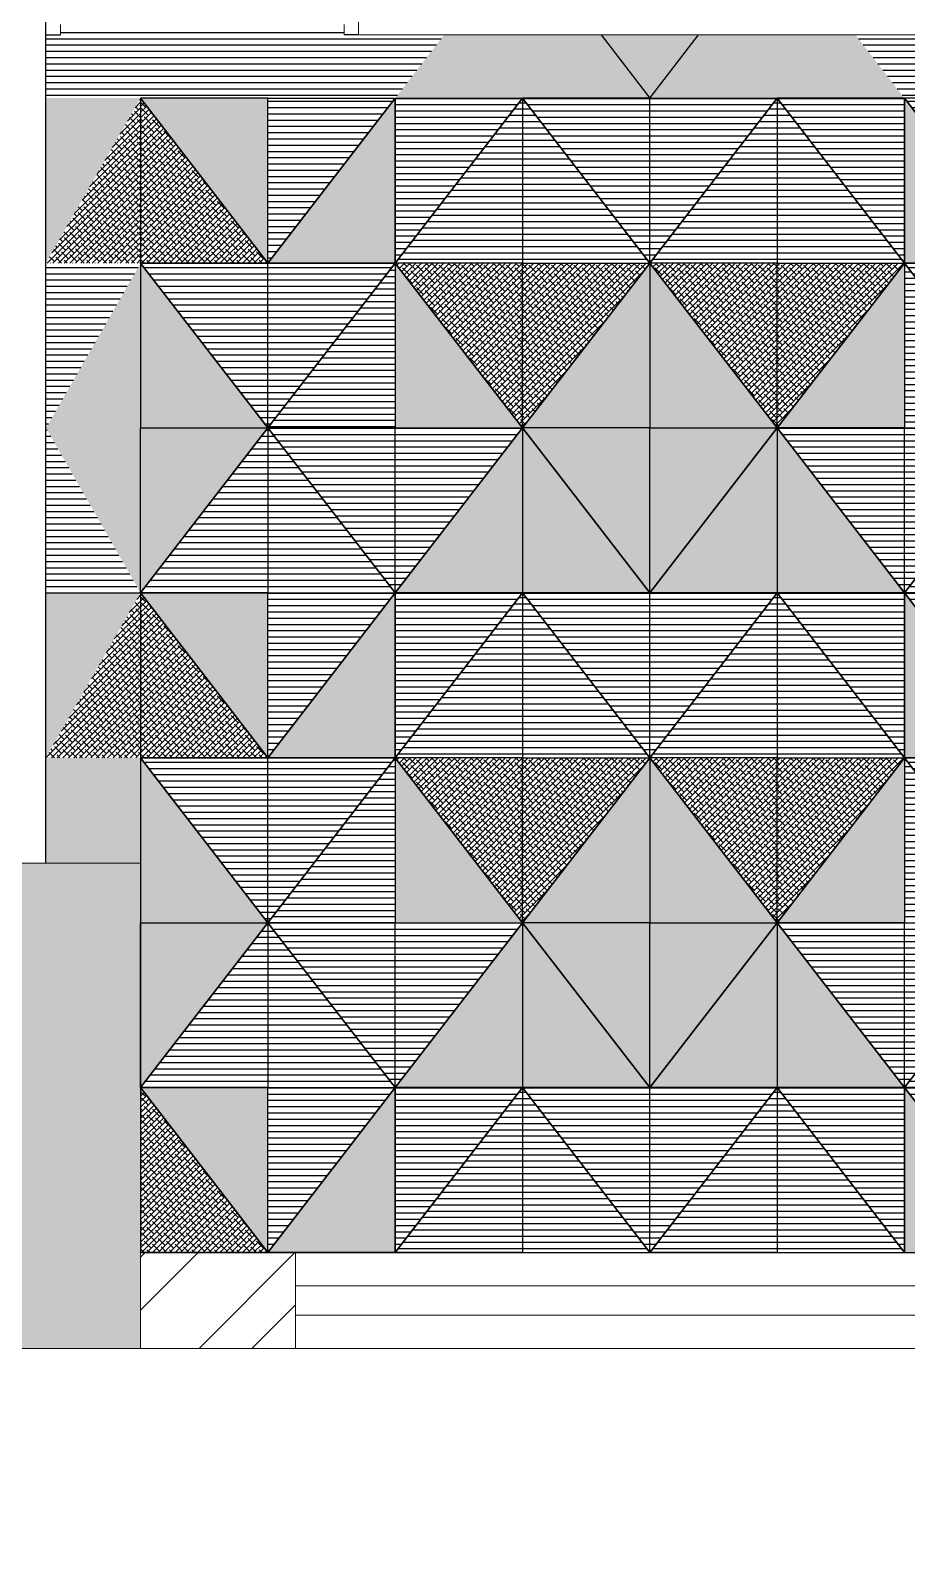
# Model space of a CAD drawing. Header units: millimetres. Extents: x 86441 to 190201, y 16532 to 98188.
# Drawn here: x 88264.7 to 88306.8, y 61583.1 to 61655.8 of the extents above; entities that cross this region are included whole.
import ezdxf

# ---------------------------------------------------------------- set-up
doc = ezdxf.new("R2010")
doc.units = ezdxf.units.MM
doc.header["$LTSCALE"] = 0.1
doc.layers.add('COLUMN', color=1, linetype='Continuous', lineweight=0)
doc.layers.add('WINDOW', color=5, linetype='Continuous', lineweight=0)
pattern_1 = [(0, (86419.6208, 61361.8427), (0, 0.3), [])]
pattern_2 = [(0, (86407.3287, 61346.9339), (0, 0.3), [])]
pattern_3 = [(45, (86454.05243, 61377.24269), (-0.134703842, 0.134703842), []), (135, (86454.05243, 61377.24269), (-0.404111525, 0.134703842), [0.47625, -0.28575])]
pattern_4 = [(45, (86435.72871, 61402.26027), (-0.134703842, 0.134703842), []), (135, (86435.72871, 61402.26027), (-0.404111525, 0.134703842), [0.47625, -0.28575])]
pattern_5 = [(0, (86419.6208, 61385.56907), (0, 0.3), [])]
pattern_6 = [(0, (86402.5287, 61063.23596), (0, 0.3), [])]
pattern_7 = [(45, (86454.05243, 61400.96907), (-0.134703842, 0.134703842), []), (135, (86454.05243, 61400.96907), (-0.404111525, 0.134703842), [0.47625, -0.28575])]
pattern_8 = [(0, (86375.24302, 61346.9339), (0, 0.3), [])]
pattern_9 = [(45, (86421.96674, 61377.24269), (-0.134703842, 0.134703842), []), (135, (86421.96674, 61377.24269), (-0.404111525, 0.134703842), [0.47625, -0.28575])]
pattern_10 = [(0, (86375.24302, 61370.66027), (0, 0.3), [])]
pattern_11 = [(45, (86421.96674, 61400.96907), (-0.134703842, 0.134703842), []), (135, (86421.96674, 61400.96907), (-0.404111525, 0.134703842), [0.47625, -0.28575])]

msp = doc.modelspace()

# ---------------------------------------------------------------- hatches: boundary and pattern name
at = {"true_color": 0x65502f, "transparency": 33554687}
h = msp.add_hatch(dxfattribs=at)
h.set_pattern_fill('_USER', color=59, scale=0.3, pattern_type=0)
h.set_pattern_definition(pattern_6)
h.paths.add_polyline_path([(88284.589, 61655.625), (88279.781, 61655.625), (88279.781, 61656.025), (88266.181, 61656.025), (88266.181, 61655.625), (88265.481, 61655.625), (88265.481, 61652.587), (88282.237, 61652.587)])
h.paths.add_polyline_path([(88282.237, 61652.587), (88276.129, 61652.587), (88276.129, 61644.678)])
at = {"true_color": 0xb1a785, "transparency": 33554687}
h = msp.add_hatch(color=253, dxfattribs=at)
h.dxf.hatch_style = 1
h.paths.add_polyline_path([(88343.316, 61655.625), (88340.942, 61655.625), (88343.306, 61652.587), (88343.316, 61652.587)])
h.paths.add_polyline_path([(88343.316, 61655.625), (88343.316, 61652.574), (88345.761, 61652.574)])
h.paths.add_polyline_path([(88321.282, 61655.625), (88316.615, 61655.625), (88318.953, 61652.587)])
h.paths.add_polyline_path([(88296.794, 61655.625), (88292.114, 61655.625), (88294.452, 61652.587)])
h.paths.add_polyline_path([(88282.237, 61652.587), (88276.129, 61644.678), (88282.237, 61644.678)])
at = {"true_color": 0x66682c, "transparency": 33554687}
h = msp.add_hatch(color=77, dxfattribs=at)
h.dxf.hatch_style = 1
h.paths.add_polyline_path([(88292.106, 61655.625), (88284.583, 61655.625), (88282.237, 61652.587), (88294.452, 61652.587)])
h.paths.add_polyline_path([(88304.322, 61655.625), (88296.799, 61655.625), (88294.452, 61652.587), (88306.668, 61652.587)])
h.paths.add_polyline_path([(88340.969, 61655.625), (88333.446, 61655.625), (88331.1, 61652.587), (88343.316, 61652.587)])
at = {"true_color": 0x65502f, "transparency": 33554687}
h = msp.add_hatch(dxfattribs=at)
h.set_pattern_fill('_USER', color=59, scale=0.3, pattern_type=0)
h.set_pattern_definition(pattern_6)
h.paths.add_polyline_path([(88333.448, 61655.625), (88321.282, 61655.625), (88318.953, 61652.587), (88331.1, 61652.587)])
h.paths.add_polyline_path([(88316.615, 61655.625), (88304.319, 61655.625), (88306.668, 61652.587), (88318.884, 61652.587), (88318.953, 61652.587)])
h.paths.add_polyline_path([(88306.668, 61652.587), (88312.776, 61652.587), (88312.776, 61644.678)])
h = msp.add_hatch(dxfattribs=at)
h.set_pattern_fill('ANSI38', color=59, scale=0.06)
h.set_pattern_definition([(45, (86402.52871, 61063.23596), (-0.134703842, 0.134703842), []), (135, (86402.52871, 61063.23596), (-0.404111525, 0.134703842), [0.47625, -0.28575])])
h.paths.add_polyline_path([(88270.021, 61652.587), (88270.021, 61644.678), (88265.481, 61644.678)])
at = {"true_color": 0x66682c, "transparency": 33554687}
h = msp.add_hatch(color=77, dxfattribs=at)
h.dxf.hatch_style = 1
h.paths.add_polyline_path([(88270.021, 61652.587), (88265.481, 61652.587), (88265.481, 61644.678)])
at = {"true_color": 0x65502f, "transparency": 33554687}
h = msp.add_hatch(dxfattribs=at)
h.set_pattern_fill('ANSI38', color=59, scale=0.06)
h.set_pattern_definition([(45, (86435.72871, 61425.98665), (-0.134703842, 0.134703842), []), (135, (86435.72871, 61425.98665), (-0.404111525, 0.134703842), [0.47625, -0.28575])])
h.paths.add_polyline_path([(88270.021, 61652.587), (88270.021, 61644.678), (88276.129, 61644.678)])
at = {"true_color": 0x66682c, "transparency": 33554687}
h = msp.add_hatch(color=77, dxfattribs=at)
h.dxf.hatch_style = 1
h.paths.add_polyline_path([(88270.021, 61652.587), (88276.129, 61652.587), (88276.129, 61644.678)])
at = {"true_color": 0x65502f, "transparency": 33554687}
h = msp.add_hatch(dxfattribs=at)
h.set_pattern_fill('_USER', color=59, scale=0.3, pattern_type=0)
h.set_pattern_definition([(0, (86447.14452, 61387.07786), (0, 0.3), [])])
h.paths.add_polyline_path([(88288.345, 61652.587), (88282.237, 61652.587), (88282.237, 61644.678)])
h = msp.add_hatch(dxfattribs=at)
h.set_pattern_fill('_USER', color=59, scale=0.3, pattern_type=0)
h.set_pattern_definition([(0, (86431.28404, 61401.56907), (0, 0.3), [])])
h.paths.add_polyline_path([(88282.237, 61644.678), (88288.345, 61644.678), (88288.345, 61652.587)])
h = msp.add_hatch(dxfattribs=at)
h.set_pattern_fill('_USER', color=59, scale=0.3, pattern_type=0)
h.set_pattern_definition([(0, (86453.25243, 61401.56907), (0, 0.3), [])])
h.paths.add_polyline_path([(88294.452, 61644.678), (88288.345, 61644.678), (88288.345, 61652.587)])
at = {"true_color": 0x242b7a, "transparency": 33554687}
h = msp.add_hatch(dxfattribs=at)
h.set_pattern_fill('_USER', color=177, scale=0.3, pattern_type=0)
h.set_pattern_definition([(0, (86419.54452, 61386.47786), (0, 0.3), [])])
h.paths.add_polyline_path([(88294.452, 61652.587), (88288.345, 61652.587), (88294.452, 61644.678)])
at = {"true_color": 0x65502f, "transparency": 33554687}
h = msp.add_hatch(dxfattribs=at)
h.set_pattern_fill('_USER', color=59, scale=0.3, pattern_type=0)
h.set_pattern_definition([(0, (86421.16674, 61401.56907), (0, 0.3), [])])
h.paths.add_polyline_path([(88294.452, 61644.678), (88300.56, 61644.678), (88300.56, 61652.587)])
at = {"true_color": 0x242b7a, "transparency": 33554687}
h = msp.add_hatch(dxfattribs=at)
h.set_pattern_fill('_USER', color=177, scale=0.3, pattern_type=0)
h.set_pattern_definition([(0, (86387.45883, 61386.47786), (0, 0.3), [])])
h.paths.add_polyline_path([(88294.452, 61644.678), (88300.56, 61652.587), (88294.452, 61652.587)])
at = {"true_color": 0x65502f, "transparency": 33554687}
h = msp.add_hatch(dxfattribs=at)
h.set_pattern_fill('_USER', color=59, scale=0.3, pattern_type=0)
h.set_pattern_definition([(0, (86415.05883, 61387.07786), (0, 0.3), [])])
h.paths.add_polyline_path([(88300.56, 61652.587), (88306.668, 61652.587), (88306.668, 61644.678)])
h = msp.add_hatch(dxfattribs=at)
h.set_pattern_fill('_USER', color=59, scale=0.3, pattern_type=0)
h.set_pattern_definition([(0, (86399.19836, 61401.56907), (0, 0.3), [])])
h.paths.add_polyline_path([(88306.668, 61644.678), (88300.56, 61644.678), (88300.56, 61652.587)])
at = {"true_color": 0xb1a785, "transparency": 33554687}
h = msp.add_hatch(color=253, dxfattribs=at)
h.dxf.hatch_style = 1
h.paths.add_polyline_path([(88306.668, 61644.678), (88312.776, 61644.678), (88306.668, 61652.587)])
h = msp.add_hatch(color=253, dxfattribs=at)
h.dxf.hatch_style = 1
h.paths.add_polyline_path([(88270.021, 61636.769), (88265.481, 61636.769), (88270.021, 61644.678)])
at = {"true_color": 0x65502f, "transparency": 33554687}
h = msp.add_hatch(dxfattribs=at)
h.set_pattern_fill('_USER', color=59, scale=0.3, pattern_type=0)
h.set_pattern_definition(pattern_5)
h.paths.add_polyline_path([(88270.021, 61644.678), (88265.481, 61644.678), (88265.481, 61636.769)])
h = msp.add_hatch(dxfattribs=at)
h.set_pattern_fill('_USER', color=59, scale=0.3, pattern_type=0)
h.set_pattern_definition(pattern_5)
h.paths.add_polyline_path([(88270.021, 61644.678), (88276.129, 61644.678), (88276.129, 61636.769)])
at = {"true_color": 0xb1a785, "transparency": 33554687}
h = msp.add_hatch(color=253, dxfattribs=at)
h.dxf.hatch_style = 1
h.paths.add_polyline_path([(88270.021, 61636.769), (88276.129, 61636.769), (88270.021, 61644.678)])
at = {"true_color": 0x242b7a, "transparency": 33554687}
h = msp.add_hatch(dxfattribs=at)
h.set_pattern_fill('_USER', color=177, scale=0.3, pattern_type=0)
h.set_pattern_definition(pattern_6)
h.paths.add_polyline_path([(88282.237, 61644.678), (88276.129, 61636.769), (88282.237, 61636.769)])
at = {"true_color": 0x65502f, "transparency": 33554687}
h = msp.add_hatch(dxfattribs=at)
h.set_pattern_fill('_USER', color=59, scale=0.3, pattern_type=0)
h.set_pattern_definition(pattern_5)
h.paths.add_polyline_path([(88282.237, 61644.678), (88276.129, 61644.678), (88276.129, 61636.769)])
at = {"true_color": 0xb1a785, "transparency": 33554687}
h = msp.add_hatch(color=253, dxfattribs=at)
h.dxf.hatch_style = 1
h.paths.add_polyline_path([(88282.237, 61636.769), (88288.345, 61636.769), (88282.237, 61644.678)])
at = {"true_color": 0x65502f, "transparency": 33554687}
h = msp.add_hatch(dxfattribs=at)
h.set_pattern_fill('ANSI38', color=59, scale=0.06)
h.set_pattern_definition(pattern_7)
h.paths.add_polyline_path([(88288.345, 61636.769), (88288.345, 61644.678), (88282.237, 61644.678)])
h = msp.add_hatch(dxfattribs=at)
h.set_pattern_fill('ANSI38', color=59, scale=0.06)
h.set_pattern_definition(pattern_7)
h.paths.add_polyline_path([(88294.452, 61644.678), (88288.345, 61644.678), (88288.345, 61636.769)])
at = {"true_color": 0xb1a785, "transparency": 33554687}
h = msp.add_hatch(color=253, dxfattribs=at)
h.dxf.hatch_style = 1
h.paths.add_polyline_path([(88294.452, 61644.678), (88288.345, 61636.769), (88294.452, 61636.769)])
at = {"true_color": 0x65502f, "transparency": 33554687}
h = msp.add_hatch(dxfattribs=at)
h.set_pattern_fill('ANSI38', color=59, scale=0.06)
h.set_pattern_definition(pattern_11)
h.paths.add_polyline_path([(88300.56, 61636.769), (88300.56, 61644.678), (88294.452, 61644.678)])
at = {"true_color": 0xb1a785, "transparency": 33554687}
h = msp.add_hatch(color=253, dxfattribs=at)
h.dxf.hatch_style = 1
h.paths.add_polyline_path([(88294.452, 61636.769), (88300.56, 61636.769), (88294.452, 61644.678)])
h = msp.add_hatch(color=253, dxfattribs=at)
h.dxf.hatch_style = 1
h.paths.add_polyline_path([(88306.668, 61644.678), (88300.56, 61636.769), (88306.668, 61636.769)])
at = {"true_color": 0x65502f, "transparency": 33554687}
h = msp.add_hatch(dxfattribs=at)
h.set_pattern_fill('ANSI38', color=59, scale=0.06)
h.set_pattern_definition(pattern_11)
h.paths.add_polyline_path([(88306.668, 61644.678), (88300.56, 61644.678), (88300.56, 61636.769)])
at = {"true_color": 0x242b7a, "transparency": 33554687}
h = msp.add_hatch(dxfattribs=at)
h.set_pattern_fill('_USER', color=177, scale=0.3, pattern_type=0)
h.set_pattern_definition(pattern_10)
h.paths.add_polyline_path([(88306.668, 61636.769), (88312.776, 61636.769), (88306.668, 61644.678)])
at = {"true_color": 0x65502f, "transparency": 33554687}
h = msp.add_hatch(dxfattribs=at)
h.set_pattern_fill('_USER', color=59, scale=0.3, pattern_type=0)
h.set_pattern_definition([(0, (86387.53512, 61385.56907), (0, 0.3), [])])
h.paths.add_polyline_path([(88306.668, 61644.678), (88312.776, 61644.678), (88312.776, 61636.769)])
at = {"true_color": 0xb1a785, "transparency": 33554687}
h = msp.add_hatch(color=253, dxfattribs=at)
h.dxf.hatch_style = 1
h.paths.add_polyline_path([(88270.021, 61628.86), (88265.481, 61636.769), (88270.021, 61636.769)])
at = {"true_color": 0x65502f, "transparency": 33554687}
h = msp.add_hatch(dxfattribs=at)
h.set_pattern_fill('_USER', color=59, scale=0.3, pattern_type=0)
h.set_pattern_definition(pattern_5)
h.paths.add_polyline_path([(88270.021, 61628.86), (88265.481, 61628.86), (88265.481, 61636.769)])
h = msp.add_hatch(dxfattribs=at)
h.set_pattern_fill('_USER', color=59, scale=0.3, pattern_type=0)
h.set_pattern_definition(pattern_5)
h.paths.add_polyline_path([(88270.021, 61628.86), (88276.129, 61628.86), (88276.129, 61636.769)])
at = {"true_color": 0xb1a785, "transparency": 33554687}
h = msp.add_hatch(color=253, dxfattribs=at)
h.dxf.hatch_style = 1
h.paths.add_polyline_path([(88270.021, 61628.86), (88276.129, 61636.769), (88270.021, 61636.769)])
at = {"true_color": 0x65502f, "transparency": 33554687}
h = msp.add_hatch(dxfattribs=at)
h.set_pattern_fill('_USER', color=59, scale=0.3, pattern_type=0)
h.set_pattern_definition([(0, (86441.03662, 61383.16907), (0, 0.3), [])])
h.paths.add_polyline_path([(88282.237, 61628.86), (88276.129, 61628.86), (88276.129, 61636.769)])
at = {"true_color": 0x242b7a, "transparency": 33554687}
h = msp.add_hatch(dxfattribs=at)
h.set_pattern_fill('_USER', color=177, scale=0.3, pattern_type=0)
h.set_pattern_definition([(0, (86407.3287, 61370.66027), (0, 0.3), [])])
h.paths.add_polyline_path([(88282.237, 61636.769), (88276.129, 61636.769), (88282.237, 61628.86)])
at = {"true_color": 0x66682c, "transparency": 33554687}
h = msp.add_hatch(color=77, dxfattribs=at)
h.dxf.hatch_style = 1
h.paths.add_polyline_path([(88282.237, 61628.86), (88288.345, 61628.86), (88288.345, 61636.769)])
at = {"true_color": 0x242b7a, "transparency": 33554687}
h = msp.add_hatch(dxfattribs=at)
h.set_pattern_fill('_USER', color=177, scale=0.3, pattern_type=0)
h.set_pattern_definition([(0, (86433.14452, 61370.66027), (0, 0.3), [])])
h.paths.add_polyline_path([(88288.345, 61636.769), (88282.237, 61636.769), (88282.237, 61628.86)])
at = {"true_color": 0x66682c, "transparency": 33554687}
h = msp.add_hatch(color=77, dxfattribs=at)
h.dxf.hatch_style = 1
h.paths.add_polyline_path([(88294.452, 61628.86), (88288.345, 61628.86), (88288.345, 61636.769)])
at = {"true_color": 0xb1a785, "transparency": 33554687}
h = msp.add_hatch(color=253, dxfattribs=at)
h.dxf.hatch_style = 1
h.paths.add_polyline_path([(88294.452, 61636.769), (88288.345, 61636.769), (88294.452, 61628.86)])
at = {"true_color": 0x66682c, "transparency": 33554687}
h = msp.add_hatch(color=77, dxfattribs=at)
h.dxf.hatch_style = 1
h.paths.add_polyline_path([(88294.452, 61628.86), (88300.56, 61628.86), (88300.56, 61636.769)])
at = {"true_color": 0xb1a785, "transparency": 33554687}
h = msp.add_hatch(color=253, dxfattribs=at)
h.dxf.hatch_style = 1
h.paths.add_polyline_path([(88294.452, 61628.86), (88300.56, 61636.769), (88294.452, 61636.769)])
at = {"true_color": 0x66682c, "transparency": 33554687}
h = msp.add_hatch(color=77, dxfattribs=at)
h.dxf.hatch_style = 1
h.paths.add_polyline_path([(88306.668, 61628.86), (88300.56, 61628.86), (88300.56, 61636.769)])
at = {"true_color": 0x242b7a, "transparency": 33554687}
h = msp.add_hatch(dxfattribs=at)
h.set_pattern_fill('_USER', color=177, scale=0.3, pattern_type=0)
h.set_pattern_definition([(0, (86401.05883, 61370.66027), (0, 0.3), [])])
h.paths.add_polyline_path([(88306.668, 61636.769), (88300.56, 61636.769), (88306.668, 61628.86)])
at = {"true_color": 0x65502f, "transparency": 33554687}
h = msp.add_hatch(dxfattribs=at)
h.set_pattern_fill('_USER', color=59, scale=0.3, pattern_type=0)
h.set_pattern_definition([(0, (86408.95093, 61383.16907), (0, 0.3), [])])
h.paths.add_polyline_path([(88306.668, 61628.86), (88312.776, 61628.86), (88312.776, 61636.769)])
at = {"true_color": 0x242b7a, "transparency": 33554687}
h = msp.add_hatch(dxfattribs=at)
h.set_pattern_fill('_USER', color=177, scale=0.3, pattern_type=0)
h.set_pattern_definition(pattern_10)
h.paths.add_polyline_path([(88306.668, 61628.86), (88312.776, 61636.769), (88306.668, 61636.769)])
at = {"true_color": 0x65502f, "transparency": 33554687}
h = msp.add_hatch(dxfattribs=at)
h.set_pattern_fill('ANSI38', color=59, scale=0.06)
h.set_pattern_definition(pattern_4)
h.paths.add_polyline_path([(88270.021, 61628.86), (88270.021, 61620.951), (88265.481, 61620.951)])
at = {"true_color": 0x66682c, "transparency": 33554687}
h = msp.add_hatch(color=77, dxfattribs=at)
h.dxf.hatch_style = 1
h.paths.add_polyline_path([(88270.021, 61628.86), (88265.481, 61628.86), (88265.481, 61620.951)])
at = {"true_color": 0x65502f, "transparency": 33554687}
h = msp.add_hatch(dxfattribs=at)
h.set_pattern_fill('ANSI38', color=59, scale=0.06)
h.set_pattern_definition(pattern_4)
h.paths.add_polyline_path([(88270.021, 61628.86), (88270.021, 61620.951), (88276.129, 61620.951)])
at = {"true_color": 0xb1a785, "transparency": 33554687}
h = msp.add_hatch(color=253, dxfattribs=at)
h.dxf.hatch_style = 1
h.paths.add_polyline_path([(88294.452, 61620.951), (88288.345, 61613.043), (88294.452, 61613.043)])
h.paths.add_polyline_path([(88276.129, 61628.86), (88270.021, 61628.86), (88276.129, 61620.951)])
h.paths.add_polyline_path([(88294.452, 61613.043), (88300.56, 61613.043), (88294.452, 61620.951)])
at = {"true_color": 0x65502f, "transparency": 33554687}
h = msp.add_hatch(dxfattribs=at)
h.set_pattern_fill('_USER', color=59, scale=0.3, pattern_type=0)
h.set_pattern_definition([(0, (86441.03662, 61363.35148), (0, 0.3), [])])
h.paths.add_polyline_path([(88282.237, 61628.86), (88276.129, 61628.86), (88276.129, 61620.951)])
at = {"true_color": 0xb1a785, "transparency": 33554687}
h = msp.add_hatch(color=253, dxfattribs=at)
h.dxf.hatch_style = 1
h.paths.add_polyline_path([(88282.237, 61628.86), (88276.129, 61620.951), (88282.237, 61620.951)])
at = {"true_color": 0x65502f, "transparency": 33554687}
h = msp.add_hatch(dxfattribs=at)
h.set_pattern_fill('_USER', color=59, scale=0.3, pattern_type=0)
h.set_pattern_definition([(0, (86447.14452, 61363.35148), (0, 0.3), [])])
h.paths.add_polyline_path([(88288.345, 61628.86), (88282.237, 61628.86), (88282.237, 61620.951)])
h = msp.add_hatch(dxfattribs=at)
h.set_pattern_fill('_USER', color=59, scale=0.3, pattern_type=0)
h.set_pattern_definition([(0, (86431.28404, 61377.8427), (0, 0.3), [])])
h.paths.add_polyline_path([(88282.237, 61620.951), (88288.345, 61620.951), (88288.345, 61628.86)])
h = msp.add_hatch(dxfattribs=at)
h.set_pattern_fill('_USER', color=59, scale=0.3, pattern_type=0)
h.set_pattern_definition([(0, (86453.25243, 61377.8427), (0, 0.3), [])])
h.paths.add_polyline_path([(88294.452, 61620.951), (88288.345, 61620.951), (88288.345, 61628.86)])
at = {"true_color": 0x242b7a, "transparency": 33554687}
h = msp.add_hatch(dxfattribs=at)
h.set_pattern_fill('_USER', color=177, scale=0.3, pattern_type=0)
h.set_pattern_definition([(0, (86419.54452, 61362.75148), (0, 0.3), [])])
h.paths.add_polyline_path([(88294.452, 61628.86), (88288.345, 61628.86), (88294.452, 61620.951)])
at = {"true_color": 0x65502f, "transparency": 33554687}
h = msp.add_hatch(dxfattribs=at)
h.set_pattern_fill('_USER', color=59, scale=0.3, pattern_type=0)
h.set_pattern_definition([(0, (86421.16674, 61377.8427), (0, 0.3), [])])
h.paths.add_polyline_path([(88294.452, 61620.951), (88300.56, 61620.951), (88300.56, 61628.86)])
at = {"true_color": 0x242b7a, "transparency": 33554687}
h = msp.add_hatch(dxfattribs=at)
h.set_pattern_fill('_USER', color=177, scale=0.3, pattern_type=0)
h.set_pattern_definition([(0, (86387.45883, 61362.75148), (0, 0.3), [])])
h.paths.add_polyline_path([(88294.452, 61620.951), (88300.56, 61628.86), (88294.452, 61628.86)])
at = {"true_color": 0x65502f, "transparency": 33554687}
h = msp.add_hatch(dxfattribs=at)
h.set_pattern_fill('_USER', color=59, scale=0.3, pattern_type=0)
h.set_pattern_definition([(0, (86415.05883, 61363.35148), (0, 0.3), [])])
h.paths.add_polyline_path([(88300.56, 61628.86), (88306.668, 61628.86), (88306.668, 61620.951)])
h = msp.add_hatch(dxfattribs=at)
h.set_pattern_fill('_USER', color=59, scale=0.3, pattern_type=0)
h.set_pattern_definition([(0, (86399.19836, 61377.8427), (0, 0.3), [])])
h.paths.add_polyline_path([(88306.668, 61620.951), (88300.56, 61620.951), (88300.56, 61628.86)])
h = msp.add_hatch(dxfattribs=at)
h.set_pattern_fill('_USER', color=59, scale=0.3, pattern_type=0)
h.set_pattern_definition([(0, (86408.95093, 61363.35148), (0, 0.3), [])])
h.paths.add_polyline_path([(88306.668, 61628.86), (88312.776, 61628.86), (88312.776, 61620.951)])
at = {"true_color": 0xb1a785, "transparency": 33554687}
h = msp.add_hatch(color=253, dxfattribs=at)
h.dxf.hatch_style = 1
h.paths.add_polyline_path([(88306.668, 61620.951), (88312.776, 61620.951), (88306.668, 61628.86)])
h = msp.add_hatch(color=253, dxfattribs=at)
h.dxf.hatch_style = 1
h.paths.add_polyline_path([(88270.021, 61620.951), (88265.481, 61620.951), (88265.481, 61615.905), (88270.021, 61615.905)])
h.paths.add_polyline_path([(88270.021, 61613.043), (88276.129, 61613.043), (88270.021, 61620.951)])
at = {"true_color": 0x65502f, "transparency": 33554687}
h = msp.add_hatch(dxfattribs=at)
h.set_pattern_fill('_USER', color=59, scale=0.3, pattern_type=0)
h.set_pattern_definition(pattern_1)
h.paths.add_polyline_path([(88270.021, 61620.951), (88276.129, 61620.951), (88276.129, 61613.043)])
at = {"true_color": 0x242b7a, "transparency": 33554687}
h = msp.add_hatch(dxfattribs=at)
h.set_pattern_fill('_USER', color=177, scale=0.3, pattern_type=0)
h.set_pattern_definition(pattern_2)
h.paths.add_polyline_path([(88282.237, 61620.951), (88276.129, 61613.043), (88282.237, 61613.043)])
at = {"true_color": 0x65502f, "transparency": 33554687}
h = msp.add_hatch(dxfattribs=at)
h.set_pattern_fill('_USER', color=59, scale=0.3, pattern_type=0)
h.set_pattern_definition(pattern_1)
h.paths.add_polyline_path([(88282.237, 61620.951), (88276.129, 61620.951), (88276.129, 61613.043)])
at = {"true_color": 0xb1a785, "transparency": 33554687}
h = msp.add_hatch(color=253, dxfattribs=at)
h.dxf.hatch_style = 1
h.paths.add_polyline_path([(88282.237, 61613.043), (88288.345, 61613.043), (88282.237, 61620.951)])
at = {"true_color": 0x65502f, "transparency": 33554687}
h = msp.add_hatch(dxfattribs=at)
h.set_pattern_fill('ANSI38', color=59, scale=0.06)
h.set_pattern_definition(pattern_3)
h.paths.add_polyline_path([(88288.345, 61613.043), (88288.345, 61620.951), (88282.237, 61620.951)])
h = msp.add_hatch(dxfattribs=at)
h.set_pattern_fill('ANSI38', color=59, scale=0.06)
h.set_pattern_definition(pattern_3)
h.paths.add_polyline_path([(88294.452, 61620.951), (88288.345, 61620.951), (88288.345, 61613.043)])
h = msp.add_hatch(dxfattribs=at)
h.set_pattern_fill('ANSI38', color=59, scale=0.06)
h.set_pattern_definition(pattern_9)
h.paths.add_polyline_path([(88300.56, 61613.043), (88300.56, 61620.951), (88294.452, 61620.951)])
at = {"true_color": 0xb1a785, "transparency": 33554687}
h = msp.add_hatch(color=253, dxfattribs=at)
h.dxf.hatch_style = 1
h.paths.add_polyline_path([(88306.668, 61620.951), (88300.56, 61613.043), (88306.668, 61613.043)])
at = {"true_color": 0x65502f, "transparency": 33554687}
h = msp.add_hatch(dxfattribs=at)
h.set_pattern_fill('ANSI38', color=59, scale=0.06)
h.set_pattern_definition(pattern_9)
h.paths.add_polyline_path([(88306.668, 61620.951), (88300.56, 61620.951), (88300.56, 61613.043)])
at = {"true_color": 0x242b7a, "transparency": 33554687}
h = msp.add_hatch(dxfattribs=at)
h.set_pattern_fill('_USER', color=177, scale=0.3, pattern_type=0)
h.set_pattern_definition(pattern_8)
h.paths.add_polyline_path([(88306.668, 61613.043), (88312.776, 61613.043), (88306.668, 61620.951)])
at = {"true_color": 0x65502f, "transparency": 33554687}
h = msp.add_hatch(dxfattribs=at)
h.set_pattern_fill('_USER', color=59, scale=0.3, pattern_type=0)
h.set_pattern_definition([(0, (86387.53512, 61361.8427), (0, 0.3), [])])
h.paths.add_polyline_path([(88306.668, 61620.951), (88312.776, 61620.951), (88312.776, 61613.043)])
h = msp.add_hatch(dxfattribs=at)
h.set_pattern_fill('_USER', color=59, scale=0.3, pattern_type=0)
h.set_pattern_definition(pattern_1)
h.paths.add_polyline_path([(88270.021, 61605.134), (88276.129, 61605.134), (88276.129, 61613.043)])
at = {"true_color": 0xb1a785, "transparency": 33554687}
h = msp.add_hatch(color=253, dxfattribs=at)
h.dxf.hatch_style = 1
h.paths.add_polyline_path([(88270.021, 61605.134), (88276.129, 61613.043), (88270.021, 61613.043)])
at = {"true_color": 0x65502f, "transparency": 33554687}
h = msp.add_hatch(dxfattribs=at)
h.set_pattern_fill('_USER', color=59, scale=0.3, pattern_type=0)
h.set_pattern_definition([(0, (86441.03662, 61359.4427), (0, 0.3), [])])
h.paths.add_polyline_path([(88282.237, 61605.134), (88276.129, 61605.134), (88276.129, 61613.043)])
at = {"true_color": 0x242b7a, "transparency": 33554687}
h = msp.add_hatch(dxfattribs=at)
h.set_pattern_fill('_USER', color=177, scale=0.3, pattern_type=0)
h.set_pattern_definition(pattern_2)
h.paths.add_polyline_path([(88282.237, 61613.043), (88276.129, 61613.043), (88282.237, 61605.134)])
at = {"true_color": 0x66682c, "transparency": 33554687}
h = msp.add_hatch(color=77, dxfattribs=at)
h.dxf.hatch_style = 1
h.paths.add_polyline_path([(88282.237, 61605.134), (88288.345, 61605.134), (88288.345, 61613.043)])
at = {"true_color": 0x242b7a, "transparency": 33554687}
h = msp.add_hatch(dxfattribs=at)
h.set_pattern_fill('_USER', color=177, scale=0.3, pattern_type=0)
h.set_pattern_definition([(0, (86433.14452, 61346.9339), (0, 0.3), [])])
h.paths.add_polyline_path([(88288.345, 61613.043), (88282.237, 61613.043), (88282.237, 61605.134)])
at = {"true_color": 0x66682c, "transparency": 33554687}
h = msp.add_hatch(color=77, dxfattribs=at)
h.dxf.hatch_style = 1
h.paths.add_polyline_path([(88294.452, 61605.134), (88288.345, 61605.134), (88288.345, 61613.043)])
at = {"true_color": 0xb1a785, "transparency": 33554687}
h = msp.add_hatch(color=253, dxfattribs=at)
h.dxf.hatch_style = 1
h.paths.add_polyline_path([(88294.452, 61613.043), (88288.345, 61613.043), (88294.452, 61605.134)])
at = {"true_color": 0x66682c, "transparency": 33554687}
h = msp.add_hatch(color=77, dxfattribs=at)
h.dxf.hatch_style = 1
h.paths.add_polyline_path([(88294.452, 61605.134), (88300.56, 61605.134), (88300.56, 61613.043)])
at = {"true_color": 0xb1a785, "transparency": 33554687}
h = msp.add_hatch(color=253, dxfattribs=at)
h.dxf.hatch_style = 1
h.paths.add_polyline_path([(88294.452, 61605.134), (88300.56, 61613.043), (88294.452, 61613.043)])
at = {"true_color": 0x66682c, "transparency": 33554687}
h = msp.add_hatch(color=77, dxfattribs=at)
h.dxf.hatch_style = 1
h.paths.add_polyline_path([(88306.668, 61605.134), (88300.56, 61605.134), (88300.56, 61613.043)])
at = {"true_color": 0x242b7a, "transparency": 33554687}
h = msp.add_hatch(dxfattribs=at)
h.set_pattern_fill('_USER', color=177, scale=0.3, pattern_type=0)
h.set_pattern_definition([(0, (86401.05883, 61346.9339), (0, 0.3), [])])
h.paths.add_polyline_path([(88306.668, 61613.043), (88300.56, 61613.043), (88306.668, 61605.134)])
at = {"true_color": 0x65502f, "transparency": 33554687}
h = msp.add_hatch(dxfattribs=at)
h.set_pattern_fill('_USER', color=59, scale=0.3, pattern_type=0)
h.set_pattern_definition([(0, (86408.95093, 61359.4427), (0, 0.3), [])])
h.paths.add_polyline_path([(88306.668, 61605.134), (88312.776, 61605.134), (88312.776, 61613.043)])
at = {"true_color": 0x242b7a, "transparency": 33554687}
h = msp.add_hatch(dxfattribs=at)
h.set_pattern_fill('_USER', color=177, scale=0.3, pattern_type=0)
h.set_pattern_definition(pattern_8)
h.paths.add_polyline_path([(88306.668, 61605.134), (88312.776, 61613.043), (88306.668, 61613.043)])
at = {"true_color": 0x65502f, "transparency": 33554687}
h = msp.add_hatch(dxfattribs=at)
h.set_pattern_fill('ANSI38', color=59, scale=0.06)
h.set_pattern_definition([(45, (86435.72871, 61378.5339), (-0.134703842, 0.134703842), []), (135, (86435.72871, 61378.5339), (-0.404111525, 0.134703842), [0.47625, -0.28575])])
h.paths.add_polyline_path([(88270.021, 61605.134), (88270.021, 61597.225), (88276.129, 61597.225)])
at = {"true_color": 0x66682c, "transparency": 33554687}
h = msp.add_hatch(color=77, dxfattribs=at)
h.dxf.hatch_style = 1
h.paths.add_polyline_path([(88270.021, 61605.134), (88276.129, 61605.134), (88276.129, 61597.225)])
at = {"true_color": 0x65502f, "transparency": 33554687}
h = msp.add_hatch(dxfattribs=at)
h.set_pattern_fill('_USER', color=59, scale=0.3, pattern_type=0)
h.set_pattern_definition([(0, (86441.03662, 61339.6251), (0, 0.3), [])])
h.paths.add_polyline_path([(88282.237, 61605.134), (88276.129, 61605.134), (88276.129, 61597.225)])
at = {"true_color": 0xb1a785, "transparency": 33554687}
h = msp.add_hatch(color=253, dxfattribs=at)
h.dxf.hatch_style = 1
h.paths.add_polyline_path([(88282.237, 61605.134), (88276.129, 61597.225), (88282.237, 61597.225)])
at = {"true_color": 0x65502f, "transparency": 33554687}
h = msp.add_hatch(dxfattribs=at)
h.set_pattern_fill('_USER', color=59, scale=0.3, pattern_type=0)
h.set_pattern_definition([(0, (86447.14452, 61339.6251), (0, 0.3), [])])
h.paths.add_polyline_path([(88288.345, 61605.134), (88282.237, 61605.134), (88282.237, 61597.225)])
h = msp.add_hatch(dxfattribs=at)
h.set_pattern_fill('_USER', color=59, scale=0.3, pattern_type=0)
h.set_pattern_definition([(0, (86431.28404, 61354.1163), (0, 0.3), [])])
h.paths.add_polyline_path([(88282.237, 61597.225), (88288.345, 61597.225), (88288.345, 61605.134)])
h = msp.add_hatch(dxfattribs=at)
h.set_pattern_fill('_USER', color=59, scale=0.3, pattern_type=0)
h.set_pattern_definition([(0, (86453.25243, 61354.1163), (0, 0.3), [])])
h.paths.add_polyline_path([(88294.452, 61597.225), (88288.345, 61597.225), (88288.345, 61605.134)])
at = {"true_color": 0x242b7a, "transparency": 33554687}
h = msp.add_hatch(dxfattribs=at)
h.set_pattern_fill('_USER', color=177, scale=0.3, pattern_type=0)
h.set_pattern_definition([(0, (86419.54452, 61339.0251), (0, 0.3), [])])
h.paths.add_polyline_path([(88294.452, 61605.134), (88288.345, 61605.134), (88294.452, 61597.225)])
at = {"true_color": 0x65502f, "transparency": 33554687}
h = msp.add_hatch(dxfattribs=at)
h.set_pattern_fill('_USER', color=59, scale=0.3, pattern_type=0)
h.set_pattern_definition([(0, (86421.16674, 61354.1163), (0, 0.3), [])])
h.paths.add_polyline_path([(88294.452, 61597.225), (88300.56, 61597.225), (88300.56, 61605.134)])
at = {"true_color": 0x242b7a, "transparency": 33554687}
h = msp.add_hatch(dxfattribs=at)
h.set_pattern_fill('_USER', color=177, scale=0.3, pattern_type=0)
h.set_pattern_definition([(0, (86387.45883, 61339.0251), (0, 0.3), [])])
h.paths.add_polyline_path([(88294.452, 61597.225), (88300.56, 61605.134), (88294.452, 61605.134)])
at = {"true_color": 0x65502f, "transparency": 33554687}
h = msp.add_hatch(dxfattribs=at)
h.set_pattern_fill('_USER', color=59, scale=0.3, pattern_type=0)
h.set_pattern_definition([(0, (86415.05883, 61339.6251), (0, 0.3), [])])
h.paths.add_polyline_path([(88300.56, 61605.134), (88306.668, 61605.134), (88306.668, 61597.225)])
h = msp.add_hatch(dxfattribs=at)
h.set_pattern_fill('_USER', color=59, scale=0.3, pattern_type=0)
h.set_pattern_definition([(0, (86399.19836, 61354.1163), (0, 0.3), [])])
h.paths.add_polyline_path([(88306.668, 61597.225), (88300.56, 61597.225), (88300.56, 61605.134)])
h = msp.add_hatch(dxfattribs=at)
h.set_pattern_fill('_USER', color=59, scale=0.3, pattern_type=0)
h.set_pattern_definition([(0, (86408.95093, 61339.6251), (0, 0.3), [])])
h.paths.add_polyline_path([(88306.668, 61605.134), (88312.776, 61605.134), (88312.776, 61597.225)])
at = {"true_color": 0xb1a785, "transparency": 33554687}
h = msp.add_hatch(color=253, dxfattribs=at)
h.dxf.hatch_style = 1
h.paths.add_polyline_path([(88306.668, 61597.225), (88312.776, 61597.225), (88306.668, 61605.134)])
at = {"layer": 'COLUMN', "true_color": 0xed1f24, "transparency": 33554687}
h = msp.add_hatch(dxfattribs=at)
h.set_pattern_fill('AR-CONC', color=240, scale=0.04)
h.set_pattern_definition([(50, (86402.529, 61063.236), (7.287387, -0.637563), [0.762, -8.382]), (355, (86402.529, 61063.236), (-1.409737, 7.642274), [0.6096, -6.705623]), (100.45144, (86403.136, 61063.183), (5.87765, 7.00471), [0.6476, -7.12361]), (46.1842, (86402.529, 61065.268), (10.84316, -1.681693), [1.143, -12.573]), (96.63556, (86403.432, 61065.128), (9.496165, 9.897045), [0.9714, -10.685424]), (351.18415, (86402.529, 61065.268), (9.496165, 9.897045), [0.9144, -10.05839]), (21, (86403.545, 61064.76), (6.064576, -4.090608), [0.762, -8.382]), (326, (86403.545, 61064.76), (2.47208, 7.367519), [0.6096, -6.7056]), (71.45144, (86404.05, 61064.419), (8.536657, 3.27691), [0.6476, -7.123598]), (37.5, (86402.5287, 61063.236), (0.123544, 3.3822016), [0, -6.62432, 0, -6.8072, 0, -6.731]), (7.5, (86402.5287, 61063.236), (2.6727865, 4.007223), [0, -3.88112, 0, -6.47192, 0, -2.5654]), (327.5, (86400.263, 61063.236), (5.4236238, -0.2291498), [0, -2.54, 0, -7.9248, 0, -10.5156]), (317.5, (86399.247, 61063.236), (5.925167, 1.01706), [0, -3.302, 0, -5.26288, 0, -7.4676])])
h.paths.add_polyline_path([(88553.786, 61702.509), (88530.486, 61702.509), (88530.486, 61696.469), (88553.786, 61696.469)])
h.paths.add_polyline_path([(88364.521, 61697.305), (88341.221, 61697.305), (88341.221, 61691.265), (88364.481, 61691.265)])
h.paths.add_polyline_path([(88188.581, 61806.765), (88162.981, 61806.765), (88162.981, 61799.185), (88188.581, 61799.185), (88188.581, 61799.704)])
h.paths.add_polyline_path([(88455.501, 61598.565), (88447.841, 61598.565), (88447.841, 61573.945), (88455.501, 61573.945)])
h.paths.add_polyline_path([(88347.261, 61597.225), (88341.221, 61597.225), (88341.221, 61573.945), (88347.261, 61573.945)])
h.paths.add_polyline_path([(88270.021, 61615.905), (88263.981, 61615.905), (88263.981, 61592.625), (88270.021, 61592.625)])
h.paths.add_polyline_path([(88188.581, 61600.205), (88162.981, 61600.205), (88162.981, 61592.625), (88188.581, 61592.625)])
h.paths.add_polyline_path([(88270.021, 61802.165), (88270.021, 61806.765), (88263.981, 61806.765), (88263.981, 61783.485), (88270.021, 61783.485)])
h.paths.add_polyline_path([(88347.261, 61806.765), (88341.221, 61806.765), (88341.221, 61783.485), (88347.261, 61783.485)])
h.paths.add_polyline_path([(88644.766, 61603.769), (88640.166, 61603.769), (88637.106, 61603.769), (88637.106, 61597.022), (88637.106, 61583.749), (88637.106, 61579.149), (88644.766, 61579.149)])
h.paths.add_polyline_path([(88536.526, 61610.529), (88531.986, 61610.529), (88530.486, 61610.529), (88530.486, 61602.429), (88530.486, 61579.149), (88536.526, 61579.149), (88536.526, 61583.749)])
h.paths.add_polyline_path([(88536.526, 61807.369), (88536.526, 61811.969), (88530.486, 61811.969), (88530.486, 61788.689), (88531.986, 61788.689), (88531.986, 61788.703), (88536.526, 61788.703), (88536.526, 61801.976)])
at = {"layer": 'COLUMN', "lineweight": 9, "true_color": 0x636466, "transparency": 33554687}
h = msp.add_hatch(dxfattribs=at)
h.set_pattern_fill('STEEL', color=251, scale=1.6)
h.set_pattern_definition([(45, (86402.5287, 61063.236), (-3.592102, 3.592102), []), (45, (86402.5287, 61065.776), (-3.592102, 3.592102), [])])
h.paths.add_polyline_path([(88408.051, 61604.565), (88401.261, 61604.565), (88401.261, 61601.565), (88408.051, 61601.565)])
h.paths.add_polyline_path([(88606.286, 61734.362), (88603.286, 61734.362), (88603.286, 61711.362), (88606.286, 61711.362)], flags=17)
h.paths.add_polyline_path([(88588.286, 61714.362), (88567.286, 61714.362), (88567.286, 61711.362), (88588.286, 61711.362)], flags=17)
h.paths.add_polyline_path([(88435.561, 61641.385), (88381.021, 61641.385), (88381.021, 61638.385), (88435.561, 61638.385)])
h.paths.add_polyline_path([(88401.261, 61597.225), (88401.261, 61602.434), (88398.261, 61602.434), (88398.261, 61597.225), (88398.261, 61578.545), (88401.261, 61578.545)])
h.paths.add_polyline_path([(88426.051, 61602.545), (88423.051, 61602.545), (88423.051, 61578.545), (88426.051, 61578.545), (88426.051, 61588.555)])
h.paths.add_polyline_path([(88398.261, 61600.385), (88389.261, 61600.385), (88389.261, 61597.385), (88398.261, 61597.385)])
h.paths.add_polyline_path([(88401.261, 61620.385), (88398.261, 61620.385), (88398.261, 61612.676), (88401.261, 61612.676)])
h.paths.add_polyline_path([(88398.261, 61620.385), (88365.261, 61620.385), (88365.261, 61617.385), (88398.261, 61617.385)])
h.paths.add_polyline_path([(88374.261, 61617.385), (88371.261, 61617.385), (88371.261, 61597.385), (88374.261, 61597.385), (88374.261, 61600.385)])
h.paths.add_polyline_path([(88450.901, 61604.565), (88447.841, 61604.565), (88441.051, 61604.565), (88441.051, 61601.565), (88447.841, 61601.565), (88450.901, 61601.565)], flags=17)
h.paths.add_polyline_path([(88263.981, 61597.225), (88188.581, 61597.225), (88188.581, 61592.625), (88263.981, 61592.625)])
h.paths.add_polyline_path([(88341.221, 61597.225), (88335.241, 61597.225), (88335.241, 61592.625), (88341.221, 61592.625)])
h.paths.add_polyline_path([(88277.461, 61597.225), (88270.021, 61597.225), (88270.021, 61592.625), (88277.461, 61592.625)])
h.paths.add_polyline_path([(88447.841, 61578.545), (88442.342, 61578.545), (88442.342, 61573.945), (88447.841, 61573.945)])
h.paths.add_polyline_path([(88431.549, 61578.545), (88417.553, 61578.545), (88417.553, 61573.945), (88431.549, 61573.945)])
h.paths.add_polyline_path([(88406.645, 61578.545), (88347.261, 61578.545), (88347.261, 61573.945), (88406.645, 61573.945)])
h.paths.add_polyline_path([(88440.161, 61638.385), (88435.561, 61638.385), (88435.561, 61624.065), (88450.901, 61624.065), (88450.901, 61598.605), (88455.501, 61598.605), (88455.501, 61628.665), (88440.161, 61628.665)])
h.paths.add_polyline_path([(88440.161, 61703.225), (88435.561, 61703.225), (88435.561, 61696.165), (88440.161, 61696.165)])
h.paths.add_polyline_path([(88440.161, 61806.765), (88435.561, 61806.765), (88420.281, 61806.765), (88420.281, 61802.165), (88435.561, 61802.165), (88435.561, 61761.005), (88440.161, 61761.005)])
h.paths.add_polyline_path([(88362.501, 61806.765), (88347.261, 61806.765), (88347.261, 61802.165), (88362.501, 61802.165)])
h.paths.add_polyline_path([(88277.461, 61806.765), (88270.021, 61806.765), (88270.021, 61802.165), (88277.461, 61802.165)])
h.paths.add_polyline_path([(88341.221, 61806.765), (88335.241, 61806.765), (88335.241, 61802.165), (88341.221, 61802.165)])
h.paths.add_polyline_path([(88263.981, 61806.765), (88188.581, 61806.765), (88188.581, 61802.165), (88263.981, 61802.165)])
edge = h.paths.add_edge_path()
edge.add_line((88640.166, 61603.769), (88644.766, 61603.769))
edge.add_line((88640.23, 61629.233), (88640.166, 61603.658))
edge.add_line((88644.766, 61633.869), (88644.766, 61603.769))
edge.add_line((88629.426, 61633.869), (88644.766, 61633.869))
edge.add_line((88624.828, 61629.269), (88640.23, 61629.233))
edge.add_line((88629.426, 61811.969), (88629.426, 61633.869))
edge.add_line((88624.828, 61807.369), (88624.828, 61629.269))
edge.add_line((88536.526, 61811.969), (88629.426, 61811.969))
edge.add_line((88536.526, 61807.369), (88624.828, 61807.369))
edge.add_line((88536.526, 61811.969), (88536.526, 61807.369))
h.paths.add_polyline_path([(88637.106, 61583.749), (88637.106, 61579.149), (88536.526, 61579.149), (88536.526, 61583.749)])

# ---------------------------------------------------------------- linework, layer by layer
at = {"transparency": 33554687}
for p, q in [((88265.481, 61615.905), (88265.481, 61657.125)), ((88265.481, 61655.625), (88266.181, 61655.625)), ((88282.237, 61652.587), (88294.452, 61652.587)), ((88294.452, 61652.587), (88306.668, 61652.587)), ((88270.021, 61597.225), (88341.221, 61597.225))]:
    msp.add_line(p, q, dxfattribs=at)
at = {"color": 4, "lineweight": 5, "transparency": 33554687}
for p, q in [((88265.481, 61657.125), (88265.481, 61655.625)), ((88280.481, 61657.125), (88280.481, 61655.625)), ((88266.181, 61655.625), (88266.181, 61656.125)), ((88279.781, 61655.625), (88279.781, 61656.125)), ((88265.481, 61655.625), (88266.181, 61655.625)), ((88279.781, 61655.625), (88280.481, 61655.625))]:
    msp.add_line(p, q, dxfattribs=at)
at = {"color": 7, "true_color": 0xffffff, "transparency": 33554687}
for p, q in [((88265.481, 61655.625), (88266.181, 61655.625)), ((88280.481, 61655.625), (88279.781, 61655.625)), ((88270.021, 61615.225), (88270.021, 61609.225)), ((88270.021, 61615.225), (88270.021, 61609.225)), ((88270.021, 61609.225), (88270.021, 61603.225)), ((88270.021, 61609.225), (88270.021, 61603.225)), ((88270.021, 61603.225), (88270.021, 61597.225)), ((88270.021, 61603.225), (88270.021, 61597.225)), ((88301.621, 61603.225), (88301.621, 61603.225)), ((88276.021, 61597.225), (88270.021, 61597.225)), ((88282.021, 61597.225), (88276.021, 61597.225))]:
    msp.add_line(p, q, dxfattribs=at)
at = {"color": 4, "lineweight": 18, "transparency": 33554687}
for p, q in [((88265.481, 61655.625), (88265.481, 61615.905)), ((88280.481, 61655.625), (88345.761, 61655.625))]:
    msp.add_line(p, q, dxfattribs=at)
at = {"color": 18, "lineweight": 5, "true_color": 0x000000, "transparency": 33554687}
for p, q in [((88343.316, 61597.225), (88270.021, 61597.225)), ((88270.021, 61592.625), (88341.221, 61592.625))]:
    msp.add_line(p, q, dxfattribs=at)
at = {"color": 18, "true_color": 0x000000, "transparency": 33554687}
msp.add_line((88270.021, 61597.225), (88341.221, 61597.225), dxfattribs=at)
at = {"transparency": 33554687}
msp.add_lwpolyline([(88292.114, 61655.625), (88294.452, 61652.587), (88296.794, 61655.625)], dxfattribs=at)
at = {"color": 253, "true_color": 0xb1a785, "transparency": 33554687}
for points in [[(88270.021, 61652.587), (88270.021, 61644.678), (88276.129, 61644.678)], [(88276.129, 61644.678), (88276.129, 61652.587), (88282.237, 61652.587)], [(88282.237, 61652.587), (88282.237, 61644.678), (88276.129, 61644.678)], [(88282.237, 61644.678), (88282.237, 61652.587), (88288.345, 61652.587)], [(88288.345, 61652.587), (88288.345, 61644.678), (88282.237, 61644.678)], [(88288.345, 61652.587), (88288.345, 61644.678), (88294.452, 61644.678)], [(88294.452, 61644.678), (88294.452, 61652.587), (88288.345, 61652.587)], [(88300.56, 61652.587), (88300.56, 61644.678), (88294.452, 61644.678)], [(88294.452, 61644.678), (88294.452, 61652.587), (88300.56, 61652.587)], [(88306.668, 61644.678), (88306.668, 61652.587), (88300.56, 61652.587)], [(88300.56, 61652.587), (88300.56, 61644.678), (88306.668, 61644.678)], [(88312.776, 61644.678), (88312.776, 61652.587), (88306.668, 61652.587)], [(88306.668, 61652.587), (88306.668, 61644.678), (88312.776, 61644.678)], [(88276.129, 61636.769), (88276.129, 61644.678), (88270.021, 61644.678)], [(88270.021, 61644.678), (88270.021, 61636.769), (88276.129, 61636.769)], [(88282.237, 61644.678), (88282.237, 61636.769), (88276.129, 61636.769)], [(88276.129, 61636.769), (88276.129, 61644.678), (88282.237, 61644.678)], [(88282.237, 61644.678), (88282.237, 61636.769), (88288.345, 61636.769)], [(88288.345, 61636.769), (88288.345, 61644.678), (88282.237, 61644.678)], [(88288.345, 61636.769), (88288.345, 61644.678), (88294.452, 61644.678)], [(88294.452, 61644.678), (88294.452, 61636.769), (88288.345, 61636.769)], [(88300.56, 61636.769), (88300.56, 61644.678), (88294.452, 61644.678)], [(88294.452, 61644.678), (88294.452, 61636.769), (88300.56, 61636.769)], [(88306.668, 61644.678), (88306.668, 61636.769), (88300.56, 61636.769)], [(88300.56, 61636.769), (88300.56, 61644.678), (88306.668, 61644.678)], [(88306.668, 61644.678), (88306.668, 61636.769), (88312.776, 61636.769)], [(88312.776, 61636.769), (88312.776, 61644.678), (88306.668, 61644.678)], [(88276.129, 61636.769), (88276.129, 61628.86), (88270.021, 61628.86)], [(88270.021, 61628.86), (88270.021, 61636.769), (88276.129, 61636.769)], [(88276.129, 61636.769), (88276.129, 61628.86), (88282.237, 61628.86)], [(88282.237, 61628.86), (88282.237, 61636.769), (88276.129, 61636.769)], [(88282.237, 61628.86), (88282.237, 61636.769), (88288.345, 61636.769)], [(88294.452, 61628.86), (88294.452, 61636.769), (88288.345, 61636.769)], [(88294.452, 61628.86), (88294.452, 61636.769), (88300.56, 61636.769)], [(88306.668, 61628.86), (88306.668, 61636.769), (88300.56, 61636.769)], [(88312.776, 61636.769), (88312.776, 61628.86), (88306.668, 61628.86)], [(88306.668, 61628.86), (88306.668, 61636.769), (88312.776, 61636.769)], [(88270.021, 61628.86), (88270.021, 61620.951), (88276.129, 61620.951)], [(88276.129, 61620.951), (88276.129, 61628.86), (88282.237, 61628.86)], [(88282.237, 61628.86), (88282.237, 61620.951), (88276.129, 61620.951)], [(88282.237, 61620.951), (88282.237, 61628.86), (88288.345, 61628.86)], [(88288.345, 61628.86), (88288.345, 61620.951), (88282.237, 61620.951)], [(88288.345, 61628.86), (88288.345, 61620.951), (88294.452, 61620.951)], [(88294.452, 61620.951), (88294.452, 61628.86), (88288.345, 61628.86)], [(88300.56, 61628.86), (88300.56, 61620.951), (88294.452, 61620.951)], [(88294.452, 61620.951), (88294.452, 61628.86), (88300.56, 61628.86)], [(88306.668, 61620.951), (88306.668, 61628.86), (88300.56, 61628.86)], [(88300.56, 61628.86), (88300.56, 61620.951), (88306.668, 61620.951)], [(88312.776, 61620.951), (88312.776, 61628.86), (88306.668, 61628.86)], [(88306.668, 61628.86), (88306.668, 61620.951), (88312.776, 61620.951)], [(88276.129, 61613.043), (88276.129, 61620.951), (88270.021, 61620.951)], [(88270.021, 61620.951), (88270.021, 61613.043), (88276.129, 61613.043)], [(88282.237, 61620.951), (88282.237, 61613.043), (88276.129, 61613.043)], [(88276.129, 61613.043), (88276.129, 61620.951), (88282.237, 61620.951)], [(88282.237, 61620.951), (88282.237, 61613.043), (88288.345, 61613.043)], [(88288.345, 61613.043), (88288.345, 61620.951), (88282.237, 61620.951)], [(88288.345, 61613.043), (88288.345, 61620.951), (88294.452, 61620.951)], [(88294.452, 61620.951), (88294.452, 61613.043), (88288.345, 61613.043)], [(88300.56, 61613.043), (88300.56, 61620.951), (88294.452, 61620.951)], [(88294.452, 61620.951), (88294.452, 61613.043), (88300.56, 61613.043)], [(88306.668, 61620.951), (88306.668, 61613.043), (88300.56, 61613.043)], [(88300.56, 61613.043), (88300.56, 61620.951), (88306.668, 61620.951)], [(88306.668, 61620.951), (88306.668, 61613.043), (88312.776, 61613.043)], [(88312.776, 61613.043), (88312.776, 61620.951), (88306.668, 61620.951)], [(88276.129, 61613.043), (88276.129, 61605.134), (88270.021, 61605.134)], [(88270.021, 61605.134), (88270.021, 61613.043), (88276.129, 61613.043)], [(88276.129, 61613.043), (88276.129, 61605.134), (88282.237, 61605.134)], [(88282.237, 61605.134), (88282.237, 61613.043), (88276.129, 61613.043)], [(88282.237, 61605.134), (88282.237, 61613.043), (88288.345, 61613.043)], [(88294.452, 61605.134), (88294.452, 61613.043), (88288.345, 61613.043)], [(88294.452, 61605.134), (88294.452, 61613.043), (88300.56, 61613.043)], [(88306.668, 61605.134), (88306.668, 61613.043), (88300.56, 61613.043)], [(88312.776, 61613.043), (88312.776, 61605.134), (88306.668, 61605.134)], [(88306.668, 61605.134), (88306.668, 61613.043), (88312.776, 61613.043)], [(88270.021, 61605.134), (88270.021, 61597.225), (88276.129, 61597.225)], [(88276.129, 61597.225), (88276.129, 61605.134), (88282.237, 61605.134)], [(88282.237, 61605.134), (88282.237, 61597.225), (88276.129, 61597.225)], [(88282.237, 61597.225), (88282.237, 61605.134), (88288.345, 61605.134)], [(88288.345, 61605.134), (88288.345, 61597.225), (88282.237, 61597.225)], [(88288.345, 61605.134), (88288.345, 61597.225), (88294.452, 61597.225)], [(88294.452, 61597.225), (88294.452, 61605.134), (88288.345, 61605.134)], [(88300.56, 61605.134), (88300.56, 61597.225), (88294.452, 61597.225)], [(88294.452, 61597.225), (88294.452, 61605.134), (88300.56, 61605.134)], [(88306.668, 61597.225), (88306.668, 61605.134), (88300.56, 61605.134)], [(88300.56, 61605.134), (88300.56, 61597.225), (88306.668, 61597.225)], [(88312.776, 61597.225), (88312.776, 61605.134), (88306.668, 61605.134)], [(88306.668, 61605.134), (88306.668, 61597.225), (88312.776, 61597.225)]]:
    msp.add_lwpolyline(points, close=True, dxfattribs=at)
at = {"color": 77, "true_color": 0x66682c, "transparency": 33554687}
for points in [[(88276.129, 61644.678), (88276.129, 61652.587), (88270.021, 61652.587)], [(88288.345, 61636.769), (88288.345, 61628.86), (88282.237, 61628.86)], [(88288.345, 61636.769), (88288.345, 61628.86), (88294.452, 61628.86)], [(88300.56, 61636.769), (88300.56, 61628.86), (88294.452, 61628.86)], [(88300.56, 61636.769), (88300.56, 61628.86), (88306.668, 61628.86)], [(88276.129, 61620.951), (88276.129, 61628.86), (88270.021, 61628.86)], [(88288.345, 61613.043), (88288.345, 61605.134), (88282.237, 61605.134)], [(88288.345, 61613.043), (88288.345, 61605.134), (88294.452, 61605.134)], [(88300.56, 61613.043), (88300.56, 61605.134), (88294.452, 61605.134)], [(88300.56, 61613.043), (88300.56, 61605.134), (88306.668, 61605.134)], [(88276.129, 61597.225), (88276.129, 61605.134), (88270.021, 61605.134)]]:
    msp.add_lwpolyline(points, close=True, dxfattribs=at)
at = {"layer": 'COLUMN', "transparency": 33554687}
for p, q in [((88263.981, 61615.905), (88270.021, 61615.905)), ((88270.021, 61592.625), (88270.021, 61615.905)), ((88263.981, 61592.625), (88270.021, 61592.625))]:
    msp.add_line(p, q, dxfattribs=at)
at = {"layer": 'WINDOW', "transparency": 33554687}
for p, q in [((88277.461, 61592.625), (88277.461, 61597.225)), ((88277.461, 61595.625), (88335.241, 61595.625)), ((88277.461, 61594.225), (88335.241, 61594.225))]:
    msp.add_line(p, q, dxfattribs=at)

doc.saveas('drawing.dxf')
